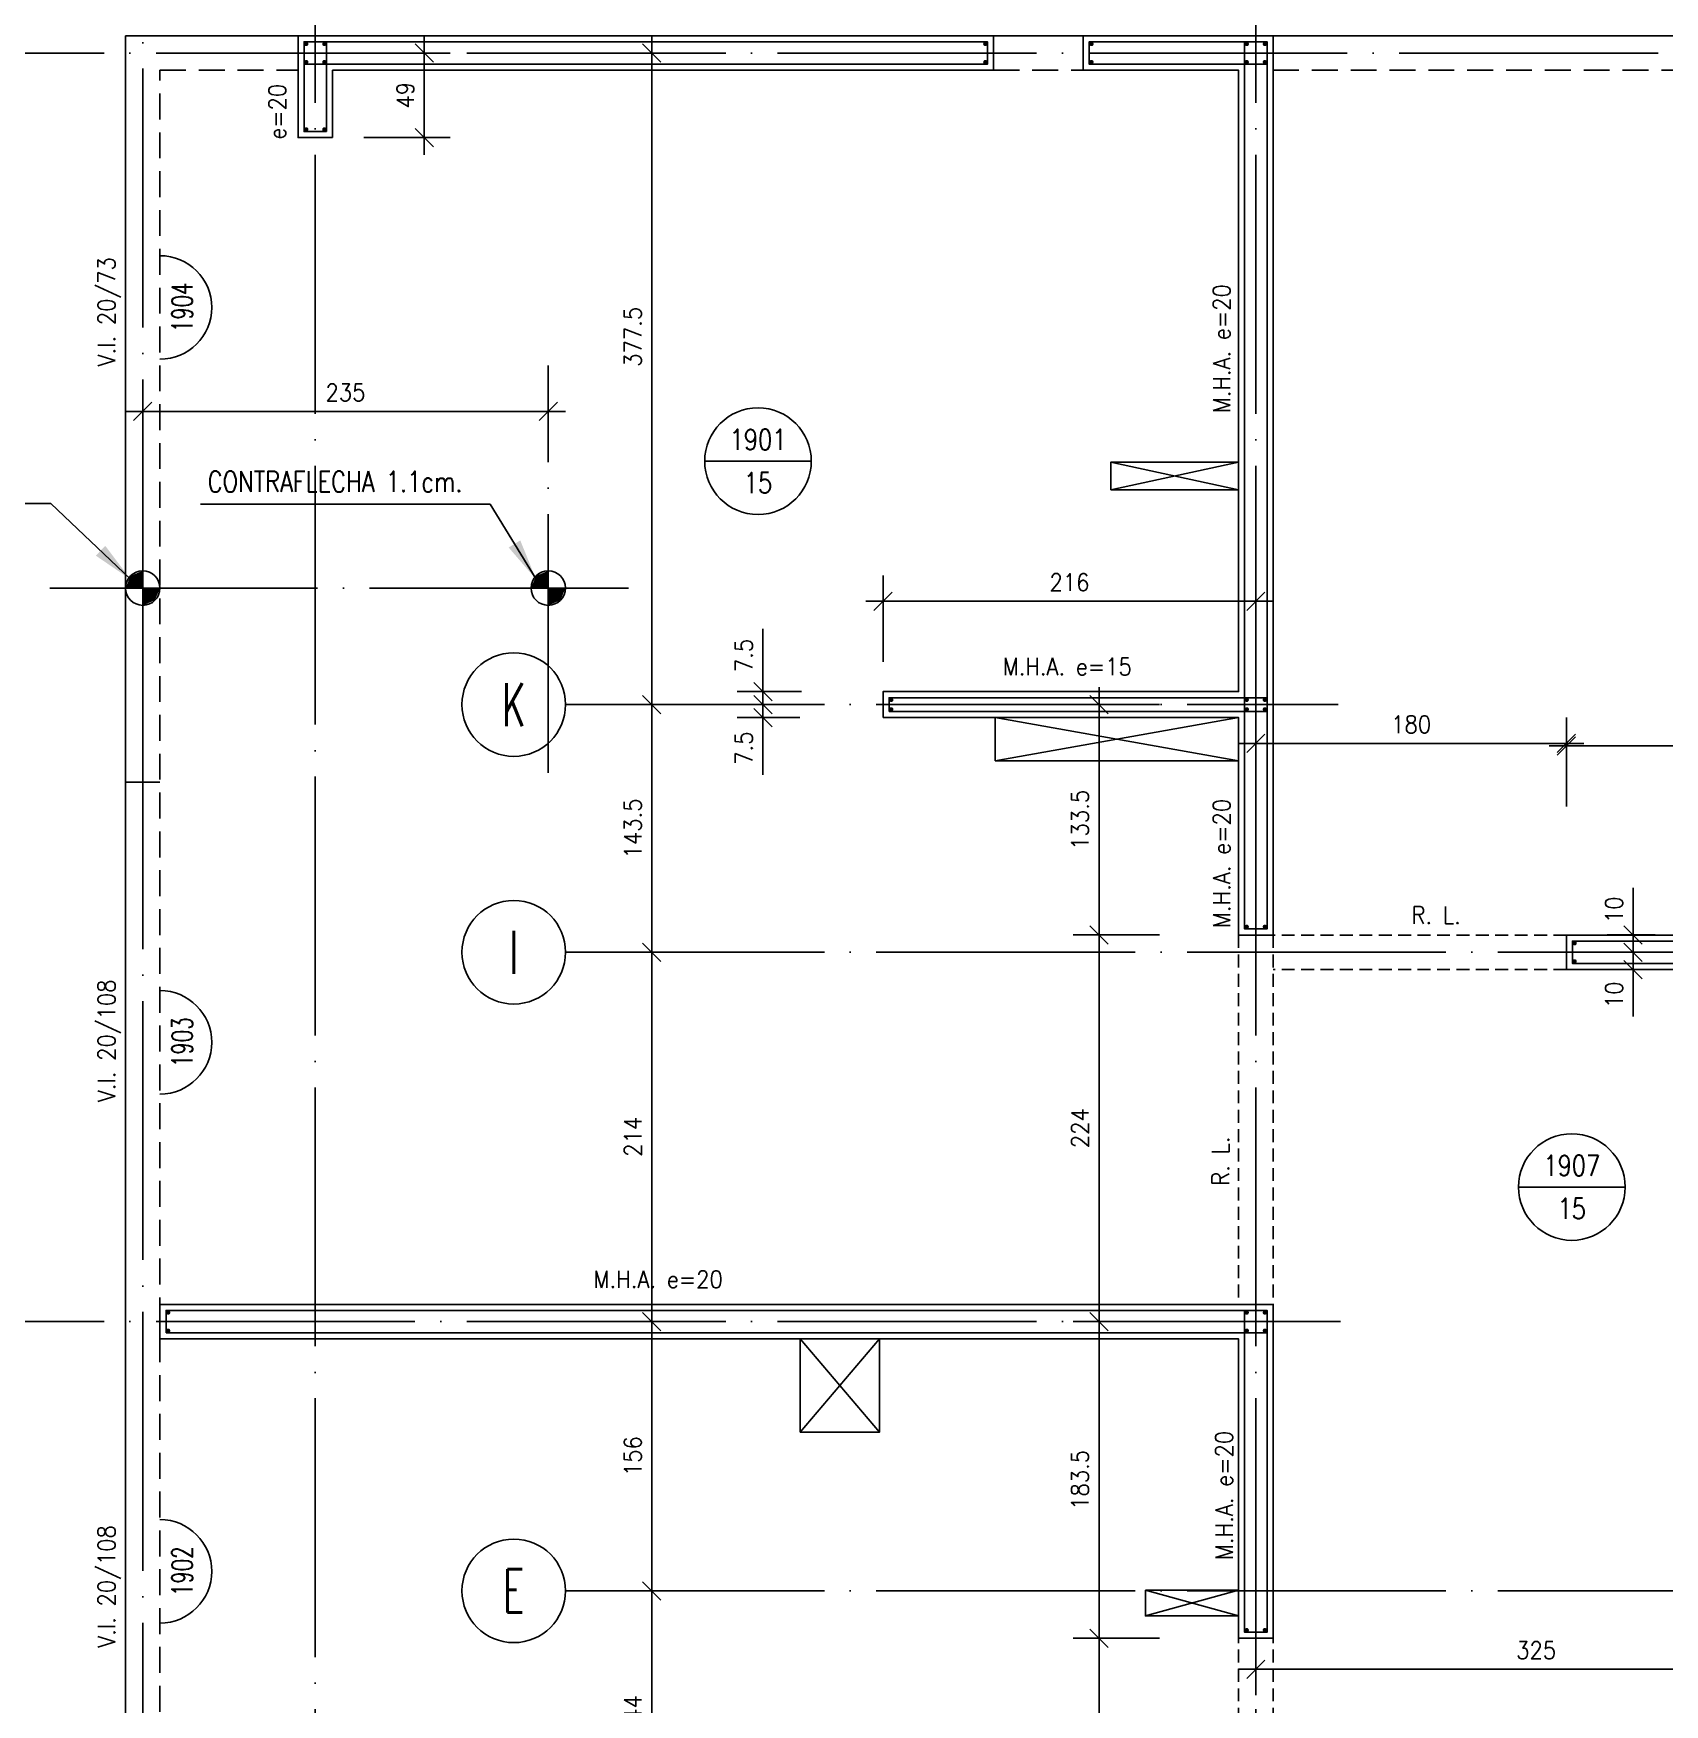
# Model space of a CAD drawing. Extents: x 2783 to 11950, y 3653 to 11429.
# Drawn here: x 3638 to 4583, y 5462 to 6430 of the extents above; entities that cross this region are included whole.
import ezdxf
from ezdxf.enums import TextEntityAlignment as Align

# ---------------------------------------------------------------- set-up
doc = ezdxf.new("R2010")
doc.units = 0
doc.header["$LTSCALE"] = 60
doc.header["$PDMODE"] = 1
for name, pattern in [('EJES', [3, 2.5, -0.25, 0, -0.25]), ('HIDDEN', [0.375, 0.25, -0.125]), ('HIDDEN2', [0.1875, 0.125, -0.0625])]:
    doc.linetypes.add(name, pattern=pattern)
doc.layers.get('0').update_dxf_attribs({"linetype": 'CONTINUOUS'})
doc.layers.get('DEFPOINTS').update_dxf_attribs({"linetype": 'CONTINUOUS'})
for name, color, linetype in [('COTAS', 3, 'CONTINUOUS'), ('CRUCES', 9, 'CONTINUOUS'), ('EJES', 1, 'EJES'), ('MALLA', 1, 'CONTINUOUS'), ('MUROS', 4, 'CONTINUOUS'), ('REFUERZOS', 3, 'HIDDEN2'), ('SHAFT', 1, 'CONTINUOUS'), ('TEXTO', 3, 'CONTINUOUS'), ('TEXTOS', 2, 'CONTINUOUS'), ('VIGAS', 2, 'CONTINUOUS')]:
    doc.layers.add(name, color=color, linetype=linetype)
doc.layers.add('RLA-LOSAS', color=3, linetype='CONTINUOUS', lineweight=9)
doc.styles.add('COTAS', font='romans.shx', dxfattribs={"width": 0.9})
doc.styles.add('ROMANS', font='romans.shx', dxfattribs={"width": 0.9, "height": 10})
doc.dimstyles.new('50', dxfattribs={"dimtxt": 10, "dimasz": 1, "dimexe": 15, "dimexo": 0, "dimgap": 6, "dimtad": 1, "dimdec": 8, "dimdsep": 46, "dimtxsty": 'COTAS', "dimblk": '$COTA$', "dimcen": 0.09, "dimdle": 10, "dimclrd": 256, "dimclre": 256, "dimclrt": 2, "dimadec": 0, "dimazin": 0, "dimtfac": 1, "dimtdec": 8, "dimtmove": 0, "dimatfit": 2, "dimfxl": 35, "dimfxlon": 1, "dimtolj": 1, "dimarcsym": 0})
doc.dimstyles.new('50$7', dxfattribs={"dimtxt": 10, "dimasz": 12, "dimexe": 15, "dimexo": 0, "dimgap": 6, "dimtad": 1, "dimdec": 8, "dimdsep": 46, "dimtxsty": 'COTAS', "dimblk": '$COTA$', "dimcen": 0.09, "dimdle": 10, "dimclrd": 256, "dimclre": 256, "dimclrt": 2, "dimadec": 0, "dimazin": 0, "dimtfac": 1, "dimtdec": 8, "dimtmove": 0, "dimatfit": 2, "dimfxl": 35, "dimfxlon": 1, "dimtolj": 1, "dimarcsym": 0})

# ---------------------------------------------------------------- blocks, each defined once
blk = doc.blocks.new('$COTA$')
at = {"layer": 'COTAS'}
for p, q in [((0, -10), (0, 10)), ((5.303, 5.303), (-5.303, -5.303)), ((10, 0), (-10, 0))]:
    blk.add_line(p, q, dxfattribs=at)
blk = doc.blocks.new('*D31')
at = {"layer": 'COTAS', "lineweight": -2, "transparency": 16777216}
for p, q in [((4130.46, 6066.07), (4130.46, 6116.07)), ((4346.46, 6066.07), (4346.46, 6116.07)), ((4131.46, 6101.07), (4345.46, 6101.07))]:
    blk.add_line(p, q, dxfattribs=at)
at = {"layer": 'DEFPOINTS', "color": 0, "transparency": 16777216}
for p in [(4346.46, 6101.07), (4130.46, 6048.71), (4346.46, 6048.71)]:
    blk.add_point(p, dxfattribs=at)
at = {"layer": 'COTAS', "lineweight": -2, "transparency": 16777216, "rotation": 180}
blk.add_blockref('$COTA$', (4130.46, 6101.07), dxfattribs=at)
at = {"layer": 'COTAS', "lineweight": -2, "transparency": 16777216}
blk.add_blockref('$COTA$', (4346.46, 6101.07), dxfattribs=at)
at = {"layer": 'COTAS', "color": 2, "transparency": 16777216, "insert": (4238.46, 6112.07), "char_height": 10, "attachment_point": 5, "style": 'COTAS'}
blk.add_mtext('\\A1;216', dxfattribs=at)
blk = doc.blocks.new('*D43')
at = {"layer": 'COTAS', "lineweight": -2, "transparency": 16777216}
for p, q in [((4290.59, 6041.21), (4240.59, 6041.21)), ((4255.59, 6040.21), (4255.59, 5908.71)), ((4290.59, 5907.71), (4240.59, 5907.71))]:
    blk.add_line(p, q, dxfattribs=at)
at = {"layer": 'DEFPOINTS', "color": 0, "transparency": 16777216}
for p in [(4306.08, 6041.21), (4255.59, 5907.71), (4303.58, 5907.71)]:
    blk.add_point(p, dxfattribs=at)
at = {"layer": 'COTAS', "lineweight": -2, "transparency": 16777216}
for p, rotation in [((4255.59, 6041.21), 90), ((4255.59, 5907.71), 270)]:
    blk.add_blockref('$COTA$', p, dxfattribs=dict(at, rotation=rotation))
at = {"layer": 'COTAS', "color": 2, "transparency": 16777216, "insert": (4244.59, 5974.46), "char_height": 10, "attachment_point": 5, "rotation": 90, "style": 'COTAS'}
blk.add_mtext('\\A1;133.5', dxfattribs=at)
blk = doc.blocks.new('*D44')
at = {"layer": 'COTAS', "lineweight": -2, "transparency": 16777216}
for p, q in [((4290.59, 5907.71), (4240.59, 5907.71)), ((4255.59, 5906.71), (4255.59, 5684.71)), ((4290.59, 5683.71), (4240.59, 5683.71))]:
    blk.add_line(p, q, dxfattribs=at)
at = {"layer": 'DEFPOINTS', "color": 0, "transparency": 16777216}
for p in [(4303.58, 5907.71), (4255.59, 5683.71), (4303.58, 5683.71)]:
    blk.add_point(p, dxfattribs=at)
at = {"layer": 'COTAS', "lineweight": -2, "transparency": 16777216}
for p, rotation in [((4255.59, 5907.71), 90), ((4255.59, 5683.71), 270)]:
    blk.add_blockref('$COTA$', p, dxfattribs=dict(at, rotation=rotation))
at = {"layer": 'COTAS', "color": 2, "transparency": 16777216, "insert": (4244.59, 5795.71), "char_height": 10, "attachment_point": 5, "rotation": 90, "style": 'COTAS'}
blk.add_mtext('\\A1;224', dxfattribs=at)
blk = doc.blocks.new('*D45')
at = {"layer": 'COTAS', "lineweight": -2, "transparency": 16777216}
for p, q in [((4290.59, 5683.71), (4240.59, 5683.71)), ((4255.59, 5682.71), (4255.59, 5501.21)), ((4290.59, 5500.21), (4240.59, 5500.21))]:
    blk.add_line(p, q, dxfattribs=at)
at = {"layer": 'DEFPOINTS', "color": 0, "transparency": 16777216}
for p in [(4303.58, 5683.71), (4255.59, 5500.21), (4303.58, 5500.21)]:
    blk.add_point(p, dxfattribs=at)
at = {"layer": 'COTAS', "lineweight": -2, "transparency": 16777216}
for p, rotation in [((4255.59, 5683.71), 90), ((4255.59, 5500.21), 270)]:
    blk.add_blockref('$COTA$', p, dxfattribs=dict(at, rotation=rotation))
at = {"layer": 'COTAS', "color": 2, "transparency": 16777216, "insert": (4244.59, 5591.96), "char_height": 10, "attachment_point": 5, "rotation": 90, "style": 'COTAS'}
blk.add_mtext('\\A1;183.5', dxfattribs=at)
blk = doc.blocks.new('*D46')
at = {"layer": 'COTAS', "lineweight": -2, "transparency": 16777216}
for p, q in [((4290.59, 5500.21), (4240.59, 5500.21)), ((4255.59, 5499.21), (4255.59, 5374.71)), ((4290.59, 5373.71), (4240.59, 5373.71))]:
    blk.add_line(p, q, dxfattribs=at)
at = {"layer": 'DEFPOINTS', "color": 0, "transparency": 16777216}
for p in [(4303.58, 5500.21), (4255.59, 5373.71), (4303.58, 5373.71)]:
    blk.add_point(p, dxfattribs=at)
at = {"layer": 'COTAS', "lineweight": -2, "transparency": 16777216}
for p, rotation in [((4255.59, 5500.21), 90), ((4255.59, 5373.71), 270)]:
    blk.add_blockref('$COTA$', p, dxfattribs=dict(at, rotation=rotation))
at = {"layer": 'COTAS', "color": 2, "transparency": 16777216, "insert": (4244.59, 5436.96), "char_height": 10, "attachment_point": 5, "rotation": 90, "style": 'COTAS'}
blk.add_mtext('\\A1;126.5', dxfattribs=at)
blk = doc.blocks.new('*D53')
at = {"layer": 'COTAS', "lineweight": -2, "transparency": 16777216}
for p, q in [((4526.46, 5982.23), (4526.46, 6032.23)), ((4920.46, 5982.23), (4920.46, 6032.23)), ((4527.46, 6017.23), (4919.46, 6017.23))]:
    blk.add_line(p, q, dxfattribs=at)
at = {"layer": 'DEFPOINTS', "color": 0, "transparency": 16777216}
for p in [(4920.46, 6017.23), (4526.46, 5974.4), (4920.46, 5974.4)]:
    blk.add_point(p, dxfattribs=at)
at = {"layer": 'COTAS', "lineweight": -2, "transparency": 16777216, "rotation": 180}
blk.add_blockref('$COTA$', (4526.46, 6017.23), dxfattribs=at)
at = {"layer": 'COTAS', "lineweight": -2, "transparency": 16777216}
blk.add_blockref('$COTA$', (4920.46, 6017.23), dxfattribs=at)
at = {"layer": 'COTAS', "color": 2, "transparency": 16777216, "insert": (4723.46, 6028.23), "char_height": 10, "attachment_point": 5, "style": 'COTAS'}
blk.add_mtext('\\A1;394', dxfattribs=at)
blk = doc.blocks.new('*D60')
at = {"layer": 'COTAS', "lineweight": -2, "transparency": 16777216}
for p, q in [((3801.46, 6738.71), (3801.46, 6788.71)), ((4194.46, 6738.71), (4194.46, 6788.71)), ((3802.46, 6773.71), (4193.46, 6773.71))]:
    blk.add_line(p, q, dxfattribs=at)
at = {"layer": 'DEFPOINTS', "color": 0, "transparency": 16777216}
for p in [(4194.46, 6773.71), (3801.46, 6428.71), (4194.46, 6428.71)]:
    blk.add_point(p, dxfattribs=at)
at = {"layer": 'COTAS', "lineweight": -2, "transparency": 16777216, "rotation": 180}
blk.add_blockref('$COTA$', (3801.46, 6773.71), dxfattribs=at)
at = {"layer": 'COTAS', "lineweight": -2, "transparency": 16777216}
blk.add_blockref('$COTA$', (4194.46, 6773.71), dxfattribs=at)
at = {"layer": 'COTAS', "color": 2, "transparency": 16777216, "insert": (3997.96, 6784.71), "char_height": 10, "attachment_point": 5, "style": 'COTAS'}
blk.add_mtext('\\A1;393', dxfattribs=at)
blk = doc.blocks.new('*D61')
at = {"layer": 'COTAS', "lineweight": -2, "transparency": 16777216}
for p, q in [((4194.46, 6738.71), (4194.46, 6788.71)), ((4246.46, 6738.71), (4246.46, 6788.71)), ((4195.46, 6773.71), (4245.46, 6773.71))]:
    blk.add_line(p, q, dxfattribs=at)
at = {"layer": 'DEFPOINTS', "color": 0, "transparency": 16777216}
for p in [(4246.46, 6773.71), (4194.46, 6428.71), (4246.46, 6428.71)]:
    blk.add_point(p, dxfattribs=at)
at = {"layer": 'COTAS', "lineweight": -2, "transparency": 16777216, "rotation": 180}
blk.add_blockref('$COTA$', (4194.46, 6773.71), dxfattribs=at)
at = {"layer": 'COTAS', "lineweight": -2, "transparency": 16777216}
blk.add_blockref('$COTA$', (4246.46, 6773.71), dxfattribs=at)
at = {"layer": 'COTAS', "color": 2, "transparency": 16777216, "insert": (4220.46, 6784.71), "char_height": 10, "attachment_point": 5, "style": 'COTAS'}
blk.add_mtext('\\A1;52', dxfattribs=at)
blk = doc.blocks.new('*D70')
at = {"layer": 'COTAS', "lineweight": -2, "transparency": 16777216}
for p, q in [((3829.63, 6418.71), (3879.63, 6418.71)), ((3864.63, 6370.71), (3864.63, 6417.71)), ((3829.63, 6369.71), (3879.63, 6369.71))]:
    blk.add_line(p, q, dxfattribs=at)
at = {"layer": 'DEFPOINTS', "color": 0, "transparency": 16777216}
for p in [(3801.46, 6418.71), (3864.63, 6418.71), (3801.46, 6369.71)]:
    blk.add_point(p, dxfattribs=at)
at = {"layer": 'COTAS', "lineweight": -2, "transparency": 16777216}
for p, rotation in [((3864.63, 6418.71), 90), ((3864.63, 6369.71), 270)]:
    blk.add_blockref('$COTA$', p, dxfattribs=dict(at, rotation=rotation))
at = {"layer": 'COTAS', "color": 2, "transparency": 16777216, "insert": (3853.63, 6394.21), "char_height": 10, "attachment_point": 5, "rotation": 90, "style": 'COTAS'}
blk.add_mtext('\\A1;49', dxfattribs=at)
blk = doc.blocks.new('*D87')
at = {"layer": 'COTAS', "lineweight": -2, "transparency": 16777216}
for p, q in [((4060.85, 6042.21), (4060.85, 6043.21)), ((4082.31, 6041.21), (4045.85, 6041.21)), ((4082.31, 6033.71), (4045.85, 6033.71)), ((4060.85, 6041.21), (4060.85, 6033.71)), ((4060.85, 6032.71), (4060.85, 6000.52))]:
    blk.add_line(p, q, dxfattribs=at)
at = {"layer": 'DEFPOINTS', "color": 0, "transparency": 16777216}
for p in [(4060.85, 6041.21), (4082.31, 6041.21), (4082.31, 6033.71)]:
    blk.add_point(p, dxfattribs=at)
at = {"layer": 'COTAS', "lineweight": -2, "transparency": 16777216}
for p, rotation in [((4060.85, 6041.21), 270), ((4060.85, 6033.71), 90)]:
    blk.add_blockref('$COTA$', p, dxfattribs=dict(at, rotation=rotation))
at = {"layer": 'COTAS', "color": 2, "transparency": 16777216, "insert": (4049.85, 6015.94), "char_height": 10, "attachment_point": 5, "rotation": 90, "style": 'COTAS'}
blk.add_mtext('\\A1;7.5', dxfattribs=at)
blk = doc.blocks.new('*D88')
at = {"layer": 'COTAS', "lineweight": -2, "transparency": 16777216}
for p, q in [((4060.85, 6085.04), (4060.85, 6048.71)), ((4083.12, 6048.71), (4045.85, 6048.71)), ((4060.85, 6049.71), (4060.85, 6050.71)), ((4060.85, 6041.21), (4060.85, 6048.71)), ((4060.85, 6041.21), (4060.85, 6048.71)), ((4082.31, 6041.21), (4045.85, 6041.21)), ((4060.85, 6040.21), (4060.85, 6039.21))]:
    blk.add_line(p, q, dxfattribs=at)
at = {"layer": 'DEFPOINTS', "color": 0, "transparency": 16777216}
for p in [(4060.85, 6048.71), (4083.12, 6048.71), (4082.31, 6041.21)]:
    blk.add_point(p, dxfattribs=at)
at = {"layer": 'COTAS', "lineweight": -2, "transparency": 16777216}
for p, rotation in [((4060.85, 6048.71), 270), ((4060.85, 6041.21), 90)]:
    blk.add_blockref('$COTA$', p, dxfattribs=dict(at, rotation=rotation))
at = {"layer": 'COTAS', "color": 2, "transparency": 16777216, "insert": (4049.85, 6069.61), "char_height": 10, "attachment_point": 5, "rotation": 90, "style": 'COTAS'}
blk.add_mtext('\\A1;7.5', dxfattribs=at)
blk = doc.blocks.new('*D116')
at = {"layer": 'COTAS', "lineweight": -2, "transparency": 16777216}
for p, q in [((4346.46, 5983.73), (4346.46, 6033.73)), ((4526.46, 5983.73), (4526.46, 6033.73)), ((4525.46, 6018.73), (4347.46, 6018.73))]:
    blk.add_line(p, q, dxfattribs=at)
at = {"layer": 'DEFPOINTS', "color": 0, "transparency": 16777216}
for p in [(4346.46, 6018.73), (4346.46, 5974.4), (4526.46, 5974.4)]:
    blk.add_point(p, dxfattribs=at)
at = {"layer": 'COTAS', "lineweight": -2, "transparency": 16777216, "rotation": 180}
blk.add_blockref('$COTA$', (4346.46, 6018.73), dxfattribs=at)
at = {"layer": 'COTAS', "lineweight": -2, "transparency": 16777216}
blk.add_blockref('$COTA$', (4526.46, 6018.73), dxfattribs=at)
at = {"layer": 'COTAS', "color": 2, "transparency": 16777216, "insert": (4436.46, 6029.73), "char_height": 10, "attachment_point": 5, "style": 'COTAS'}
blk.add_mtext('\\A1;180', dxfattribs=at)
blk = doc.blocks.new('*D121')
at = {"layer": 'COTAS', "lineweight": -2, "transparency": 16777216}
for p, q in [((4346.46, 5515.61), (4346.46, 5467.31)), ((4671.46, 5504.74), (4671.46, 5467.31)), ((4670.46, 5482.31), (4347.46, 5482.31))]:
    blk.add_line(p, q, dxfattribs=at)
at = {"layer": 'DEFPOINTS', "color": 0, "transparency": 16777216}
for p in [(4346.46, 5515.61), (4671.46, 5504.74), (4346.46, 5482.31)]:
    blk.add_point(p, dxfattribs=at)
at = {"layer": 'COTAS', "lineweight": -2, "transparency": 16777216, "rotation": 180}
blk.add_blockref('$COTA$', (4346.46, 5482.31), dxfattribs=at)
at = {"layer": 'COTAS', "lineweight": -2, "transparency": 16777216}
blk.add_blockref('$COTA$', (4671.46, 5482.31), dxfattribs=at)
at = {"layer": 'COTAS', "color": 2, "transparency": 16777216, "insert": (4508.96, 5493.31), "char_height": 10, "attachment_point": 5, "style": 'COTAS'}
blk.add_mtext('\\A1;325', dxfattribs=at)
blk = doc.blocks.new('*D126')
at = {"layer": 'COTAS', "lineweight": -2, "transparency": 16777216}
for p, q in [((4577.8, 5897.71), (4550.04, 5897.71)), ((4565.04, 5898.71), (4565.04, 5899.71)), ((4565.04, 5897.71), (4565.04, 5887.71)), ((4577.8, 5887.71), (4550.04, 5887.71)), ((4565.04, 5886.71), (4565.04, 5860.42))]:
    blk.add_line(p, q, dxfattribs=at)
at = {"layer": 'DEFPOINTS', "color": 0, "transparency": 16777216}
for p in [(4565.04, 5897.71), (4577.8, 5897.71), (4577.8, 5887.71)]:
    blk.add_point(p, dxfattribs=at)
at = {"layer": 'COTAS', "lineweight": -2, "transparency": 16777216}
for p, rotation in [((4565.04, 5897.71), 270), ((4565.04, 5887.71), 90)]:
    blk.add_blockref('$COTA$', p, dxfattribs=dict(at, rotation=rotation))
at = {"layer": 'COTAS', "color": 2, "transparency": 16777216, "insert": (4554.04, 5873.06), "char_height": 10, "attachment_point": 5, "rotation": 90, "style": 'COTAS'}
blk.add_mtext('\\A1;10', dxfattribs=at)
blk = doc.blocks.new('*D129')
at = {"layer": 'COTAS', "lineweight": -2, "transparency": 16777216}
for p, q in [((4246.46, 6738.71), (4246.46, 6788.71)), ((4346.46, 6738.71), (4346.46, 6788.71)), ((4345.46, 6773.71), (4247.46, 6773.71))]:
    blk.add_line(p, q, dxfattribs=at)
at = {"layer": 'DEFPOINTS', "color": 0, "transparency": 16777216}
for p in [(4246.46, 6773.71), (4246.46, 6428.71), (4346.46, 6428.71)]:
    blk.add_point(p, dxfattribs=at)
at = {"layer": 'COTAS', "lineweight": -2, "transparency": 16777216, "rotation": 180}
blk.add_blockref('$COTA$', (4246.46, 6773.71), dxfattribs=at)
at = {"layer": 'COTAS', "lineweight": -2, "transparency": 16777216}
blk.add_blockref('$COTA$', (4346.46, 6773.71), dxfattribs=at)
at = {"layer": 'COTAS', "color": 2, "transparency": 16777216, "insert": (4296.46, 6784.71), "char_height": 10, "attachment_point": 5, "style": 'COTAS'}
blk.add_mtext('\\A1;100', dxfattribs=at)
blk = doc.blocks.new('*D133')
at = {"layer": 'COTAS', "lineweight": -2, "transparency": 16777216}
for p, q in [((3996.46, 6418.71), (4011.46, 6418.71)), ((3996.46, 6042.21), (3996.46, 6417.71)), ((3996.46, 6041.21), (4011.46, 6041.21))]:
    blk.add_line(p, q, dxfattribs=at)
at = {"layer": 'DEFPOINTS', "color": 0, "transparency": 16777216}
for p in [(3996.46, 6418.71), (3996.46, 6418.71), (3996.46, 6041.21)]:
    blk.add_point(p, dxfattribs=at)
at = {"layer": 'COTAS', "lineweight": -2, "transparency": 16777216}
for p, rotation in [((3996.46, 6418.71), 90), ((3996.46, 6041.21), 270)]:
    blk.add_blockref('$COTA$', p, dxfattribs=dict(at, rotation=rotation))
at = {"layer": 'COTAS', "color": 2, "transparency": 16777216, "insert": (3985.46, 6254.27), "char_height": 10, "attachment_point": 5, "rotation": 90, "style": 'COTAS'}
blk.add_mtext('\\A1;377.5', dxfattribs=at)
blk = doc.blocks.new('*D135')
at = {"layer": 'COTAS', "lineweight": -2, "transparency": 16777216}
for p, q in [((4031.46, 6041.21), (3981.46, 6041.21)), ((3996.46, 6040.21), (3996.46, 5898.71)), ((4031.46, 5897.71), (3981.46, 5897.71))]:
    blk.add_line(p, q, dxfattribs=at)
at = {"layer": 'DEFPOINTS', "color": 0, "transparency": 16777216}
for p in [(4070.96, 6041.21), (3996.46, 5897.71), (4070.96, 5897.71)]:
    blk.add_point(p, dxfattribs=at)
at = {"layer": 'COTAS', "lineweight": -2, "transparency": 16777216}
for p, rotation in [((3996.46, 6041.21), 90), ((3996.46, 5897.71), 270)]:
    blk.add_blockref('$COTA$', p, dxfattribs=dict(at, rotation=rotation))
at = {"layer": 'COTAS', "color": 2, "transparency": 16777216, "insert": (3985.46, 5969.46), "char_height": 10, "attachment_point": 5, "rotation": 90, "style": 'COTAS'}
blk.add_mtext('\\A1;143.5', dxfattribs=at)
blk = doc.blocks.new('*D136')
at = {"layer": 'COTAS', "lineweight": -2, "transparency": 16777216}
for p, q in [((4031.46, 5897.71), (3981.46, 5897.71)), ((3996.46, 5896.71), (3996.46, 5684.71)), ((4031.46, 5683.71), (3981.46, 5683.71))]:
    blk.add_line(p, q, dxfattribs=at)
at = {"layer": 'DEFPOINTS', "color": 0, "transparency": 16777216}
for p in [(4070.96, 5897.71), (3996.46, 5683.71), (4070.96, 5683.71)]:
    blk.add_point(p, dxfattribs=at)
at = {"layer": 'COTAS', "lineweight": -2, "transparency": 16777216}
for p, rotation in [((3996.46, 5897.71), 90), ((3996.46, 5683.71), 270)]:
    blk.add_blockref('$COTA$', p, dxfattribs=dict(at, rotation=rotation))
at = {"layer": 'COTAS', "color": 2, "transparency": 16777216, "insert": (3985.46, 5790.71), "char_height": 10, "attachment_point": 5, "rotation": 90, "style": 'COTAS'}
blk.add_mtext('\\A1;214', dxfattribs=at)
blk = doc.blocks.new('*D137')
at = {"layer": 'COTAS', "lineweight": -2, "transparency": 16777216}
for p, q in [((4031.46, 5683.71), (3981.46, 5683.71)), ((3996.46, 5682.71), (3996.46, 5528.71)), ((4031.46, 5527.71), (3981.46, 5527.71))]:
    blk.add_line(p, q, dxfattribs=at)
at = {"layer": 'DEFPOINTS', "color": 0, "transparency": 16777216}
for p in [(4070.96, 5683.71), (3996.46, 5527.71), (4070.96, 5527.71)]:
    blk.add_point(p, dxfattribs=at)
at = {"layer": 'COTAS', "lineweight": -2, "transparency": 16777216}
for p, rotation in [((3996.46, 5683.71), 90), ((3996.46, 5527.71), 270)]:
    blk.add_blockref('$COTA$', p, dxfattribs=dict(at, rotation=rotation))
at = {"layer": 'COTAS', "color": 2, "transparency": 16777216, "insert": (3985.46, 5605.71), "char_height": 10, "attachment_point": 5, "rotation": 90, "style": 'COTAS'}
blk.add_mtext('\\A1;156', dxfattribs=at)
blk = doc.blocks.new('*D138')
at = {"layer": 'COTAS', "lineweight": -2, "transparency": 16777216}
for p, q in [((4031.46, 5527.71), (3981.46, 5527.71)), ((3996.46, 5526.71), (3996.46, 5384.71)), ((4031.46, 5383.71), (3981.46, 5383.71))]:
    blk.add_line(p, q, dxfattribs=at)
at = {"layer": 'DEFPOINTS', "color": 0, "transparency": 16777216}
for p in [(4070.96, 5527.71), (3996.46, 5383.71), (4070.96, 5383.71)]:
    blk.add_point(p, dxfattribs=at)
at = {"layer": 'COTAS', "lineweight": -2, "transparency": 16777216}
for p, rotation in [((3996.46, 5527.71), 90), ((3996.46, 5383.71), 270)]:
    blk.add_blockref('$COTA$', p, dxfattribs=dict(at, rotation=rotation))
at = {"layer": 'COTAS', "color": 2, "transparency": 16777216, "insert": (3985.46, 5455.71), "char_height": 10, "attachment_point": 5, "rotation": 90, "style": 'COTAS'}
blk.add_mtext('\\A1;144', dxfattribs=at)
blk = doc.blocks.new('$EJE$')
at = {"color": 6}
blk.add_circle((0, 0), 30, dxfattribs=at)
at = {"color": 6, "style": 'COTAS', "width": 0.6}
blk.add_attdef('EJE', text='', height=25, dxfattribs=at).set_placement((0, 0), align=Align.MIDDLE)
blk = doc.blocks.new('*D162')
at = {"layer": 'COTAS', "lineweight": -2, "transparency": 16777216}
for p, q in [((4565.04, 5908.71), (4565.04, 5934.99)), ((4577.8, 5907.71), (4550.04, 5907.71)), ((4565.04, 5897.71), (4565.04, 5907.71)), ((4577.8, 5897.71), (4550.04, 5897.71)), ((4565.04, 5896.71), (4565.04, 5895.71))]:
    blk.add_line(p, q, dxfattribs=at)
at = {"layer": 'DEFPOINTS', "color": 0, "transparency": 16777216}
for p in [(4577.8, 5907.71), (4565.04, 5897.71), (4577.8, 5897.71)]:
    blk.add_point(p, dxfattribs=at)
at = {"layer": 'COTAS', "lineweight": -2, "transparency": 16777216}
for p, rotation in [((4565.04, 5907.71), 270), ((4565.04, 5897.71), 90)]:
    blk.add_blockref('$COTA$', p, dxfattribs=dict(at, rotation=rotation))
at = {"layer": 'COTAS', "color": 2, "transparency": 16777216, "insert": (4554.04, 5922.35), "char_height": 10, "attachment_point": 5, "rotation": 90, "style": 'COTAS'}
blk.add_mtext('\\A1;10', dxfattribs=at)
blk = doc.blocks.new('LOSA')
at = {"color": 6, "linetype": 'Continuous'}
blk.add_line((-30.89, 0), (30.89, 0), dxfattribs=at)
at = {"color": 3, "linetype": 'Continuous'}
blk.add_circle((0, 0), 30.89, dxfattribs=at)
at = {"color": 2, "style": 'COTAS', "width": 0.8}
for tag, p in [('NUMERO', (0, 12.5)), ('E', (0, -12.5))]:
    blk.add_attdef(tag, text='', height=12, dxfattribs=at).set_placement(p, align=Align.MIDDLE)
at = {"layer": 'RLA-LOSAS', "style": 'COTAS', "flags": 1}
blk.add_attdef('DIRVER', text='', height=8.09, rotation=90, dxfattribs=at).set_placement((-30.45, 39.97), align=Align.MIDDLE)
at = {"layer": 'RLA-LOSAS', "linetype": 'ByBlock', "style": 'COTAS', "flags": 1}
blk.add_attdef('CUAVER', text='', height=8.09, rotation=90, dxfattribs=at).set_placement((-49.66, -4.86), align=Align.MIDDLE)
at = {"layer": 'RLA-LOSAS', "style": 'COTAS', "flags": 1}
blk.add_attdef('DIRHOR', text='', height=8.09, dxfattribs=at).set_placement((37.86, -29.26), align=Align.MIDDLE)
at = {"layer": 'RLA-LOSAS', "linetype": 'ByBlock', "style": 'COTAS', "flags": 1}
blk.add_attdef('CUAHOR', text='', height=8.09, dxfattribs=at).set_placement((-9.45, -47.67), align=Align.MIDDLE)
at = {"layer": 'RLA-LOSAS', "style": 'COTAS', "width": 0.7, "flags": 1}
blk.add_attdef('CONTRAFLECHA', text='', height=10, dxfattribs=at).set_placement((0, -67.5), align=Align.MIDDLE)
blk = doc.blocks.new('*U189')
at = {"layer": 'TEXTO', "linetype": 'Continuous'}
for points in [[(0, 0.1), (-0.0707, 0.0707), (0, 0)], [(-0.1, 0), (0, 0), (-0.0707, 0.0707)], [(0.1, 0), (0, 0), (0.0707, -0.0707)], [(0, -0.1), (0.0707, -0.0707), (0, 0)]]:
    blk.add_solid(points, dxfattribs=at)
blk = doc.blocks.new('PUNTO')
at = {"layer": 'TEXTO', "color": 3, "linetype": 'Continuous'}
for p, q in [((0, -0.2), (0, 0.2)), ((-0.2, 0), (0.2, 0))]:
    blk.add_line(p, q, dxfattribs=at)
blk.add_circle((0, 0), 0.1, dxfattribs=at)
blk.add_blockref('*U189', (0, 0), dxfattribs=at)
blk = doc.blocks.new('*D191')
at = {"layer": 'COTAS', "lineweight": -2, "transparency": 16777216}
for p, q in [((3701.46, 6196.03), (3701.46, 6226.03)), ((3936.46, 6196.03), (3936.46, 6226.03)), ((3935.46, 6211.03), (3702.46, 6211.03))]:
    blk.add_line(p, q, dxfattribs=at)
at = {"layer": 'DEFPOINTS', "color": 0, "transparency": 16777216}
for p in [(3701.46, 6211.03), (3701.46, 6196.03), (3936.46, 6196.03)]:
    blk.add_point(p, dxfattribs=at)
at = {"layer": 'COTAS', "lineweight": -2, "transparency": 16777216, "rotation": 180}
blk.add_blockref('$COTA$', (3701.46, 6211.03), dxfattribs=at)
at = {"layer": 'COTAS', "lineweight": -2, "transparency": 16777216}
blk.add_blockref('$COTA$', (3936.46, 6211.03), dxfattribs=at)
at = {"layer": 'COTAS', "color": 2, "transparency": 16777216, "insert": (3818.96, 6222.03), "char_height": 10, "attachment_point": 5, "style": 'COTAS'}
blk.add_mtext('\\A1;235', dxfattribs=at)
blk = doc.blocks.new('*D201')
at = {"layer": 'COTAS', "lineweight": -2, "transparency": 16777216}
for p, q in [((3483.96, 5683.71), (3433.96, 5683.71)), ((3448.96, 5682.71), (3448.96, 5372.21)), ((3483.96, 5371.21), (3433.96, 5371.21))]:
    blk.add_line(p, q, dxfattribs=at)
at = {"layer": 'DEFPOINTS', "color": 0, "transparency": 16777216}
for p in [(3483.96, 5683.71), (3448.96, 5371.21), (3691.46, 5371.21)]:
    blk.add_point(p, dxfattribs=at)
at = {"layer": 'COTAS', "lineweight": -2, "transparency": 16777216}
for p, rotation in [((3448.96, 5683.71), 90), ((3448.96, 5371.21), 270)]:
    blk.add_blockref('$COTA$', p, dxfattribs=dict(at, rotation=rotation))
at = {"layer": 'COTAS', "color": 2, "transparency": 16777216, "insert": (3437.96, 5527.46), "char_height": 10, "attachment_point": 5, "rotation": 90, "style": 'COTAS'}
blk.add_mtext('\\A1;312.5', dxfattribs=at)
blk = doc.blocks.new('$VIGA$')
at = {"color": 2}
blk.add_arc((0, 0), 30, 180, 0, dxfattribs=at)
at = {"color": 3, "style": 'COTAS', "width": 0.7}
blk.add_attdef('NUMERO', text='', height=12, rotation=360, dxfattribs=at).set_placement((0.06, -12.82), align=Align.MIDDLE)

msp = doc.modelspace()

# ---------------------------------------------------------------- linework, layer by layer
at = {"layer": 'CRUCES'}
for p, q in [((4262.45585631, 6165.70691493), (4336.45585631, 6181.70691493)), ((4336.45585631, 6165.70691493), (4262.45585631, 6181.70691493)), ((4195.45585631, 6008.70691493), (4336.45585631, 6033.70691493)), ((4336.45585631, 6008.70691493), (4195.45585631, 6033.70691493)), ((4082.45585631, 5619.70691493), (4128.45585631, 5673.70691493)), ((4082.45585631, 5673.70691493), (4128.45585631, 5619.70691493)), ((4282.45585631, 5513.20691493), (4336.45585631, 5528.20691493)), ((4336.45585631, 5513.20691493), (4282.45585631, 5528.20691493))]:
    msp.add_line(p, q, dxfattribs=at)
at = {"layer": 'EJES'}
for p, q in [((3701.45585631, 6015.19325618), (3701.45585631, 6131.89920116)), ((3936.45585631, 6015.19325618), (3936.45585631, 6131.89920116))]:
    msp.add_line(p, q, dxfattribs=at)
for points in [[(3801.45585631, 4408.70691493), (3801.45585631, 6873.70691493)], [(4346.45585631, 4408.70691493), (4346.45585631, 6873.70691493)], [(3701.45585631, 4458.70691493), (3701.45585631, 6823.70691493)], [(3348.95585631, 6418.70691493), (7594.95585631, 6418.70691493)], [(3936.45585631, 6001.6260243), (3936.45585631, 6237.675346)], [(3752.84412818, 6108.70691493), (3647.58527107, 6108.70691493)], [(3982.89360136, 6108.70691493), (3647.58527107, 6108.70691493)], [(3946.45585631, 6041.20691493), (4394.22593461, 6041.20691493)], [(3946.45585631, 5897.70691493), (7047.45585631, 5897.70691493)], [(3348.95585631, 5683.70691493), (4395.60286622, 5683.70691493)], [(3946.45585631, 5527.70691493), (7047.45585631, 5527.70691493)]]:
    msp.add_lwpolyline(points, dxfattribs=at)
at = {"layer": 'MALLA'}
for p, q in [((3807.95585631, 6412.20691493), (3807.95585631, 6425.20691493)), ((4339.95585631, 6412.20691493), (4339.95585631, 6425.20691493)), ((3807.95585631, 6412.20691493), (3794.95585631, 6412.20691493)), ((4339.95585631, 6412.20691493), (4352.95585631, 6412.20691493)), ((4339.95585631, 6037.20691493), (4339.95585631, 6045.20691493)), ((4339.95585631, 6045.20691493), (4352.95585631, 6045.20691493)), ((4339.95585631, 6045.20691493), (4339.95585631, 6037.20691493)), ((4339.95585631, 6037.20691493), (4352.95585631, 6037.20691493)), ((4339.95585631, 5677.20691493), (4339.95585631, 5690.20691493)), ((4339.95585631, 5677.20691493), (4352.95585631, 5677.20691493))]:
    msp.add_line(p, q, dxfattribs=at)
for points in [[(3807.95585631, 6373.20691493), (3807.95585631, 6412.20691493), (4190.95585631, 6412.20691493), (4190.95585631, 6425.20691493), (3794.95585631, 6425.20691493), (3794.95585631, 6373.20691493)], [(4133.95585631, 6037.20691493), (4339.95585631, 6037.20691493), (4339.95585631, 5911.20691493), (4352.95585631, 5911.20691493), (4352.95585631, 6425.20691493), (4249.95585631, 6425.20691493), (4249.95585631, 6412.20691493), (4339.95585631, 6412.20691493), (4339.95585631, 6045.20691493), (4133.95585631, 6045.20691493)], [(4926.95585631, 5904.20691493), (4926.95585631, 6425.20691493), (4913.95585631, 6425.20691493), (4913.95585631, 5904.20691493), (4529.95585631, 5904.20691493), (4529.95585631, 5891.20691493), (5104.95585631, 5891.20691493), (5104.95585631, 5534.20691493), (4677.95585631, 5534.20691493), (4677.95585631, 5729.20691493), (4664.95585631, 5729.20691493), (4664.95585631, 5521.20691493), (5117.95585631, 5521.20691493), (5117.95585631, 5621.20691493), (5313.95585631, 5621.20691493), (5313.95585631, 5634.20691493), (5117.95585631, 5634.20691493), (5117.95585631, 5891.20691493), (5313.95585631, 5891.20691493), (5313.95585631, 5904.20691493)], [(3714.95585631, 5677.20691493), (4339.95585631, 5677.20691493), (4339.95585631, 5503.70691493), (4352.95585631, 5503.70691493), (4352.95585631, 5690.20691493), (3714.95585631, 5690.20691493)]]:
    msp.add_lwpolyline(points, close=True, dxfattribs=at)
for points in [[(3795.58085631, 6423.95691493, 1.25, 1.25, -1), (3796.83085631, 6423.95691493, 1.25, 1.25, -1)], [(3806.08085631, 6423.95691493, 1.25, 1.25, -1), (3807.33085631, 6423.95691493, 1.25, 1.25, -1)], [(4189.08085631, 6423.95691493, 1.25, 1.25, -1), (4190.33085631, 6423.95691493, 1.25, 1.25, -1)], [(4250.58085631, 6423.95691493, 1.25, 1.25, -1), (4251.83085631, 6423.95691493, 1.25, 1.25, -1)], [(4340.58085631, 6423.95691493, 1.25, 1.25, -1), (4341.83085631, 6423.95691493, 1.25, 1.25, -1)], [(4351.08085631, 6423.95691493, 1.25, 1.25, -1), (4352.33085631, 6423.95691493, 1.25, 1.25, -1)], [(3795.58085631, 6413.45691493, 1.25, 1.25, -1), (3796.83085631, 6413.45691493, 1.25, 1.25, -1)], [(3806.08085631, 6413.45691493, 1.25, 1.25, -1), (3807.33085631, 6413.45691493, 1.25, 1.25, -1)], [(4189.08085631, 6413.45691493, 1.25, 1.25, -1), (4190.33085631, 6413.45691493, 1.25, 1.25, -1)], [(4250.58085631, 6413.45691493, 1.25, 1.25, -1), (4251.83085631, 6413.45691493, 1.25, 1.25, -1)], [(4340.58085631, 6413.45691493, 1.25, 1.25, -1), (4341.83085631, 6413.45691493, 1.25, 1.25, -1)], [(4351.08085631, 6413.45691493, 1.25, 1.25, -1), (4352.33085631, 6413.45691493, 1.25, 1.25, -1)], [(3795.58085631, 6374.45691493, 1.25, 1.25, -1), (3796.83085631, 6374.45691493, 1.25, 1.25, -1)], [(3806.08085631, 6374.45691493, 1.25, 1.25, -1), (3807.33085631, 6374.45691493, 1.25, 1.25, -1)], [(4134.58085631, 6043.95691493, 1.25, 1.25, -1), (4135.83085631, 6043.95691493, 1.25, 1.25, -1)], [(4340.58085631, 6043.95691493, 1.25, 1.25, -1), (4341.83085631, 6043.95691493, 1.25, 1.25, -1)], [(4340.58085631, 6043.95691493, 1.25, 1.25, -1), (4341.83085631, 6043.95691493, 1.25, 1.25, -1)], [(4351.08085631, 6043.95691493, 1.25, 1.25, -1), (4352.33085631, 6043.95691493, 1.25, 1.25, -1)], [(4134.58085631, 6038.45691493, 1.25, 1.25, -1), (4135.83085631, 6038.45691493, 1.25, 1.25, -1)], [(4340.58085631, 6038.45691493, 1.25, 1.25, -1), (4341.83085631, 6038.45691493, 1.25, 1.25, -1)], [(4340.58085631, 6038.45691493, 1.25, 1.25, -1), (4341.83085631, 6038.45691493, 1.25, 1.25, -1)], [(4351.08085631, 6038.45691493, 1.25, 1.25, -1), (4352.33085631, 6038.45691493, 1.25, 1.25, -1)], [(4340.58085631, 5912.45691493, 1.25, 1.25, -1), (4341.83085631, 5912.45691493, 1.25, 1.25, -1)], [(4351.08085631, 5912.45691493, 1.25, 1.25, -1), (4352.33085631, 5912.45691493, 1.25, 1.25, -1)], [(4530.58085631, 5902.95691493, 1.25, 1.25, -1), (4531.83085631, 5902.95691493, 1.25, 1.25, -1)], [(4530.58085631, 5892.45691493, 1.25, 1.25, -1), (4531.83085631, 5892.45691493, 1.25, 1.25, -1)], [(3715.58085631, 5688.95691493, 1.25, 1.25, -1), (3716.83085631, 5688.95691493, 1.25, 1.25, -1)], [(4340.58085631, 5688.95691493, 1.25, 1.25, -1), (4341.83085631, 5688.95691493, 1.25, 1.25, -1)], [(4351.08085631, 5688.95691493, 1.25, 1.25, -1), (4352.33085631, 5688.95691493, 1.25, 1.25, -1)], [(3715.58085631, 5678.45691493, 1.25, 1.25, -1), (3716.83085631, 5678.45691493, 1.25, 1.25, -1)], [(4340.58085631, 5678.45691493, 1.25, 1.25, -1), (4341.83085631, 5678.45691493, 1.25, 1.25, -1)], [(4351.08085631, 5678.45691493, 1.25, 1.25, -1), (4352.33085631, 5678.45691493, 1.25, 1.25, -1)], [(4340.58085631, 5504.95691493, 1.25, 1.25, -1), (4341.83085631, 5504.95691493, 1.25, 1.25, -1)], [(4351.08085631, 5504.95691493, 1.25, 1.25, -1), (4352.33085631, 5504.95691493, 1.25, 1.25, -1)]]:
    msp.add_lwpolyline(points, format="xyseb", close=True, dxfattribs=at)
at = {"layer": 'MUROS'}
for points in [[(3811.45585631, 6369.70691493), (3811.45585631, 6408.70691493), (4194.45585631, 6408.70691493), (4194.45585631, 6428.70691493), (3791.45585631, 6428.70691493), (3791.45585631, 6369.70691493)], [(4130.45585631, 6033.70691493), (4336.45585631, 6033.70691493), (4336.45585631, 5907.70691493), (4356.45585631, 5907.70691493), (4356.45585631, 6428.70691493), (4246.45585631, 6428.70691493), (4246.45585631, 6408.70691493), (4336.45585631, 6408.70691493), (4336.45585631, 6048.70691493), (4130.45585631, 6048.70691493)], [(4930.45585631, 5907.70691493), (4930.45585631, 6428.70691493), (4910.45585631, 6428.70691493), (4910.45585631, 5907.70691493), (4526.45585631, 5907.70691493), (4526.45585631, 5887.70691493), (5101.45585631, 5887.70691493), (5101.45585631, 5537.70691493), (4681.45585631, 5537.70691493), (4681.45585631, 5732.70691493), (4661.45585631, 5732.70691493), (4661.45585631, 5517.70691493), (5121.45585631, 5517.70691493), (5121.45585631, 5617.70691493), (5317.45585631, 5617.70691493), (5317.45585631, 5637.70691493), (5121.45585631, 5637.70691493), (5121.45585631, 5887.70691493), (5317.45585631, 5887.70691493), (5317.45585631, 5907.70691493)], [(3711.45585631, 5673.70691493), (4336.45585631, 5673.70691493), (4336.45585631, 5500.20691493), (4356.45585631, 5500.20691493), (4356.45585631, 5693.70691493), (3711.45585631, 5693.70691493)]]:
    msp.add_lwpolyline(points, close=True, dxfattribs=at)
at = {"layer": 'REFUERZOS'}
for p, q in [((4336.45585631, 5907.70691493), (4336.45585631, 5693.70691493)), ((4356.45585631, 5907.70691493), (4356.45585631, 5693.70691493)), ((4526.45585631, 5907.70691493), (4356.45585631, 5907.70691493)), ((4526.45585631, 5887.70691493), (4356.45585631, 5887.70691493)), ((4336.45585631, 5373.70691493), (4336.45585631, 5500.20691493)), ((4356.45585631, 5373.70691493), (4356.45585631, 5500.20691493))]:
    msp.add_line(p, q, dxfattribs=at)
at = {"layer": 'SHAFT'}
for points in [[(4262.45585631, 6165.70691493), (4262.45585631, 6181.70691493), (4336.45585631, 6181.70691493), (4336.45585631, 6165.70691493)], [(4195.45585631, 6008.70691493), (4195.45585631, 6033.70691493), (4336.45585631, 6033.70691493), (4336.45585631, 6008.70691493)], [(4082.45585631, 5619.70691493), (4128.45585631, 5619.70691493), (4128.45585631, 5673.70691493), (4082.45585631, 5673.70691493)], [(4282.45585631, 5528.20691493), (4282.45585631, 5513.20691493), (4336.45585631, 5513.20691493), (4336.45585631, 5528.20691493)]]:
    msp.add_lwpolyline(points, close=True, dxfattribs=at)
at = {"layer": 'VIGAS'}
for p, q in [((3691.45585631, 4852.70691493), (3691.45585631, 6428.70691493)), ((3691.45585631, 6428.70691493), (3791.45585631, 6428.70691493)), ((4194.45585631, 6428.70691493), (4246.45585631, 6428.70691493)), ((4356.45585631, 6428.70691493), (4910.45585631, 6428.70691493)), ((3711.45585631, 5996.20691493), (3691.45585631, 5996.20691493))]:
    msp.add_line(p, q, dxfattribs=at)
at = {"layer": 'VIGAS', "linetype": 'HIDDEN'}
for p, q in [((3711.45585631, 4872.70691493), (3711.45585631, 6408.70691493)), ((3711.45585631, 6408.70691493), (3791.45585631, 6408.70691493)), ((4194.45585631, 6408.70691493), (4246.45585631, 6408.70691493)), ((4356.45585631, 6408.70691493), (4910.45585631, 6408.70691493))]:
    msp.add_line(p, q, dxfattribs=at)

# ---------------------------------------------------------------- block references
at = {"rotation": 89.99999999999999}
for p, values in [((3711.45585631, 6271.28517895), {'NUMERO': '1904'}), ((3711.45585631, 5845.51637744), {'NUMERO': '1903'}), ((3711.45585631, 5539.00112845), {'NUMERO': '1902'})]:
    msp.add_blockref('$VIGA$', p, dxfattribs=at).add_auto_attribs(values)
for name, p, values in [('LOSA', (4057.99171314, 6182.23177342), {'NUMERO': '1901', 'E': '15'}), ('$EJE$', (3916.45585631, 6041.20691493), {'EJE': 'K'}), ('$EJE$', (3916.45585631, 5897.70691493), {'EJE': 'I'}), ('LOSA', (4529.56566734, 5761.67115912), {'NUMERO': '1907', 'E': '15'}), ('$EJE$', (3916.45585631, 5527.70691493), {'EJE': 'E'})]:
    msp.add_blockref(name, p).add_auto_attribs(values)
at = {"layer": 'TEXTO', "color": 3, "xscale": -100, "yscale": 100, "zscale": 100, "rotation": 270}
for p in [(3701.45585631, 6108.70691493), (3936.45585631, 6108.70691493)]:
    msp.add_blockref('PUNTO', p, dxfattribs=at)

# ---------------------------------------------------------------- texts
at = {"layer": 'TEXTOS', "style": 'ROMANS', "width": 0.9}
for s, p in [('e=20', (3779.45585631, 6384.72261466)), ('V.I. 20/73', (3681.24237579, 6268.80302893)), ('M.H.A. e=20', (4326.67397527, 6247.39839626)), ('M.H.A. e=20', (4326.67397527, 5949.13462556)), ('V.I. 20/108', (3681.24237579, 5846.34854034)), ('R. L.', (4325.95585631, 5776.70691493)), ('M.H.A. e=20', (4328.08792263, 5582.95799207)), ('V.I. 20/108', (3681.24237579, 5530.28164858))]:
    msp.add_text(s, height=10, rotation=90, dxfattribs=at).set_placement(p, align=Align.MIDDLE)
at = {"layer": 'TEXTOS', "style": 'ROMANS'}
for s, height, width, p in [('CONTRAFLECHA 1.1cm.', 12, 0.8, (3812.90954413, 6170.38496222)), ('M.H.A. e=15', 10, 0.9, (4237.20585631, 6063.20691493)), ('R. L.', 10, 0.9, (4450.9188836, 5919.25303023)), ('M.H.A. e=20', 10, 0.9, (4000.11599564, 5708.20691493))]:
    msp.add_text(s, height=height, dxfattribs=dict(at, width=width)).set_placement(p, align=Align.MIDDLE)

# ---------------------------------------------------------------- dimensions: what is measured, and where the dimension line sits
at = {"layer": 'COTAS'}
for base, p1, p2, picture, middle in [((4194.4558563143, 6773.7069149326), (3801.4558563143, 6428.7069149326), (4194.4558563143, 6428.7069149326), '*D60', (3997.9558563143, 6784.7069149326)), ((4346.4558563143, 6101.072270002), (4130.4558563143, 6048.7069149326), (4346.4558563143, 6048.7069149326), '*D31', (4238.4558563143, 6112.072270002)), ((4346.4558563143, 6018.7344090487), (4526.4558563143, 5974.397539949), (4346.4558563143, 5974.397539949), '*D116', (4436.4558563143, 6029.7344090487)), ((4920.4558563143, 6017.2344090487), (4526.4558563143, 5974.397539949), (4920.4558563143, 5974.397539949), '*D53', (4723.4558563143, 6028.2344090487)), ((4346.4558563143, 5482.3140779165), (4671.4558563143, 5504.7389204341), (4346.4558563143, 5515.6129920727), '*D121', (4508.9558563143, 5493.3140779165))]:
    dim = msp.add_linear_dim(base=base, p1=p1, p2=p2, dimstyle='50', dxfattribs=at)
    dim.commit()
    dim.dimension.update_dxf_attribs({"geometry": picture, "text_midpoint": middle})
dim = msp.add_linear_dim(base=(4246.4558563143, 6773.7069149326), p1=(4194.4558563143, 6428.7069149326), p2=(4246.4558563143, 6428.7069149326), dimstyle='50', override={"dimtmove": 1}, dxfattribs=at)
dim.commit()
dim.dimension.update_dxf_attribs({"geometry": '*D61', "text_midpoint": (4220.4558563143, 6784.7069149326)})
for base, p1, p2, angle, picture, middle in [((4246.4558563143, 6773.7069149326), (4346.4558563143, 6428.7069149326), (4246.4558563143, 6428.7069149326), 180, '*D129', (4296.4558563143, 6784.7069149326)), ((4255.594967657, 5683.7069149326), (4303.5762887476, 5907.7069149326), (4303.5762887476, 5683.7069149326), 90, '*D44', (4244.594967657, 5795.7069149326)), ((3448.9558563143, 5371.2069149326), (3483.9558563143, 5683.7069149326), (3691.4558563143, 5371.2069149326), 90, '*D201', (3437.9558563143, 5527.4569149326)), ((4255.594967657, 5500.2069149326), (4303.5762887476, 5683.7069149326), (4303.5762887476, 5500.2069149326), 90, '*D45', (4244.594967657, 5591.9569149326)), ((4255.594967657, 5373.7069149326), (4303.5762887476, 5500.2069149326), (4303.5762887476, 5373.7069149326), 90, '*D46', (4244.594967657, 5436.9569149326))]:
    dim = msp.add_linear_dim(base=base, p1=p1, p2=p2, angle=angle, dimstyle='50', override={"dimtmove": 1}, dxfattribs=at)
    dim.commit()
    dim.dimension.update_dxf_attribs({"geometry": picture, "text_midpoint": middle})
for base, p1, p2, angle, picture, middle in [((3864.6308994773, 6418.7069149326), (3801.4558563143, 6369.7069149326), (3801.4558563143, 6418.7069149326), 90, '*D70', (3853.6308994773, 6394.2069149326)), ((3701.4558563143, 6211.0298259223), (3936.4558563143, 6196.0298259223), (3701.4558563143, 6196.0298259223), 180, '*D191', (3818.9558563143, 6222.0298259223)), ((3996.4558563143, 5897.7069149326), (4070.963697524, 6041.2069149326), (4070.963697524, 5897.7069149326), 90, '*D135', (3985.4558563143, 5969.4569149326)), ((4255.594967657, 5907.7069149326), (4306.0762887476, 6041.2069149326), (4303.5762887476, 5907.7069149326), 90, '*D43', (4244.594967657, 5974.4569149326)), ((3996.4558563143, 5683.7069149326), (4070.963697524, 5897.7069149326), (4070.963697524, 5683.7069149326), 90, '*D136', (3985.4558563143, 5790.7069149326)), ((3996.4558563143, 5527.7069149326), (4070.963697524, 5683.7069149326), (4070.963697524, 5527.7069149326), 90, '*D137', (3985.4558563143, 5605.7069149326)), ((3996.4558563143, 5383.7069149326), (4070.963697524, 5527.7069149326), (4070.963697524, 5383.7069149326), 90, '*D138', (3985.4558563143, 5455.7069149326))]:
    dim = msp.add_linear_dim(base=base, p1=p1, p2=p2, angle=angle, dimstyle='50', dxfattribs=at)
    dim.commit()
    dim.dimension.update_dxf_attribs({"geometry": picture, "text_midpoint": middle})
for base, p1, p2, angle, picture, middle in [((3996.4558563143, 6418.7069149326), (3996.4558563143, 6041.2069149326), (3996.4558563143, 6418.7069149326), 90, '*D133', (3996.4558563143, 6254.2739232688)), ((4060.8528642477, 6041.2069149326), (4082.3093627894, 6033.7069149326), (4082.3093627894, 6041.2069149326), 90, '*D87', (4060.8528642477, 6015.9441754969)), ((4565.0436189263, 5897.7069149326), (4577.7981842703, 5907.7069149326), (4577.7981842703, 5897.7069149326), 270, '*D162', (4565.0436189263, 5922.3497720754)), ((4565.0436189263, 5897.7069149326), (4577.7981842703, 5887.7069149326), (4577.7981842703, 5897.7069149326), 90, '*D126', (4565.0436189263, 5873.0640577897))]:
    dim = msp.add_linear_dim(base=base, p1=p1, p2=p2, angle=angle, dimstyle='50', dxfattribs=at)
    dim.commit()
    dim.dimension.update_dxf_attribs({"geometry": picture, "text_midpoint": middle, "dimtype": 160})
dim = msp.add_linear_dim(base=(4060.8528642477, 6048.7069149326), p1=(4082.3093627894, 6041.2069149326), p2=(4083.1240353314, 6048.7069149326), angle=90, dimstyle='50', override={"dimtmove": 1}, dxfattribs=at)
dim.commit()
dim.dimension.update_dxf_attribs({"geometry": '*D88', "text_midpoint": (4060.8528642477, 6069.6098711581), "dimtype": 160})

# ---------------------------------------------------------------- leaders
for points in [[(3694.3847885, 6113.79620902), (3648.23121892, 6157.74436804), (3464.57826597, 6157.74436804)], [(3929.3847885, 6113.79620902), (3902.73562256, 6157.41325576), (3734.90928361, 6157.41325576)]]:
    msp.add_leader(points, dimstyle='50$7', override={"dimasz": 24, "dimtad": 0}, dxfattribs=at)

doc.saveas('drawing.dxf')
